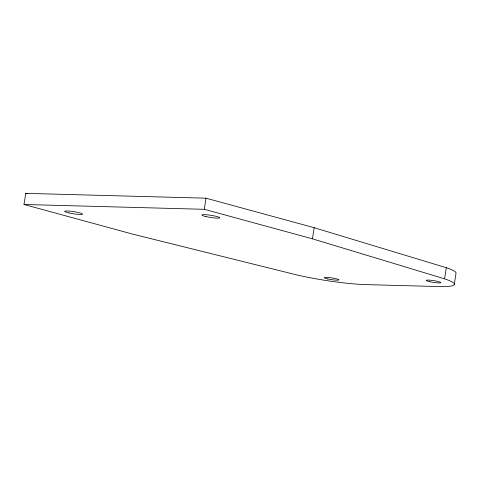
<?xml version="1.0" encoding="UTF-8"?>
<svg xmlns="http://www.w3.org/2000/svg" width="480" height="480" viewBox="0 0 480 480"><rect width="100%" height="100%" fill="white"/><g stroke="black" fill="none" stroke-linecap="round" stroke-linejoin="round"><path stroke-width="0.72" d="M446.304 267.708L444.582 278.832A56.82 6.828 8.8 0 1 441.804 286.644L363.426 284.544A56.352 6.768 8.8 0 1 296.538 274.866L132.18 233.994L24 204.48L25.722 193.356L205.992 198.186L314.172 227.7L446.304 267.708A56.82 6.828 8.8 0 1 456 273.36L454.278 284.484M24 204.48L204.27 209.31L205.992 198.186M444.582 278.832L312.45 238.824L314.172 227.7M204.27 209.31L312.45 238.824M25.722 193.356L27.162 193.752M327.864 278.958A7.374 0.888 8.8 0 0 338.916 279.894A7.374 0.888 8.8 0 0 328.122 277.446A7.374 0.888 8.8 0 0 327.864 278.958M429.756 281.688A7.374 0.888 8.8 0 0 440.808 282.624A7.374 0.888 8.8 0 0 430.008 280.176A7.374 0.888 8.8 0 0 429.756 281.688M205.908 216.57A9.072 1.092 8.8 0 0 219.72 217.806A9.072 1.092 8.8 0 0 206.658 214.782A9.072 1.092 8.8 0 0 205.908 216.57M68.946 212.94A9.072 1.092 8.8 0 0 82.566 214.104A9.072 1.092 8.8 0 0 69.288 211.086A9.072 1.092 8.8 0 0 68.946 212.94"/></g></svg>
